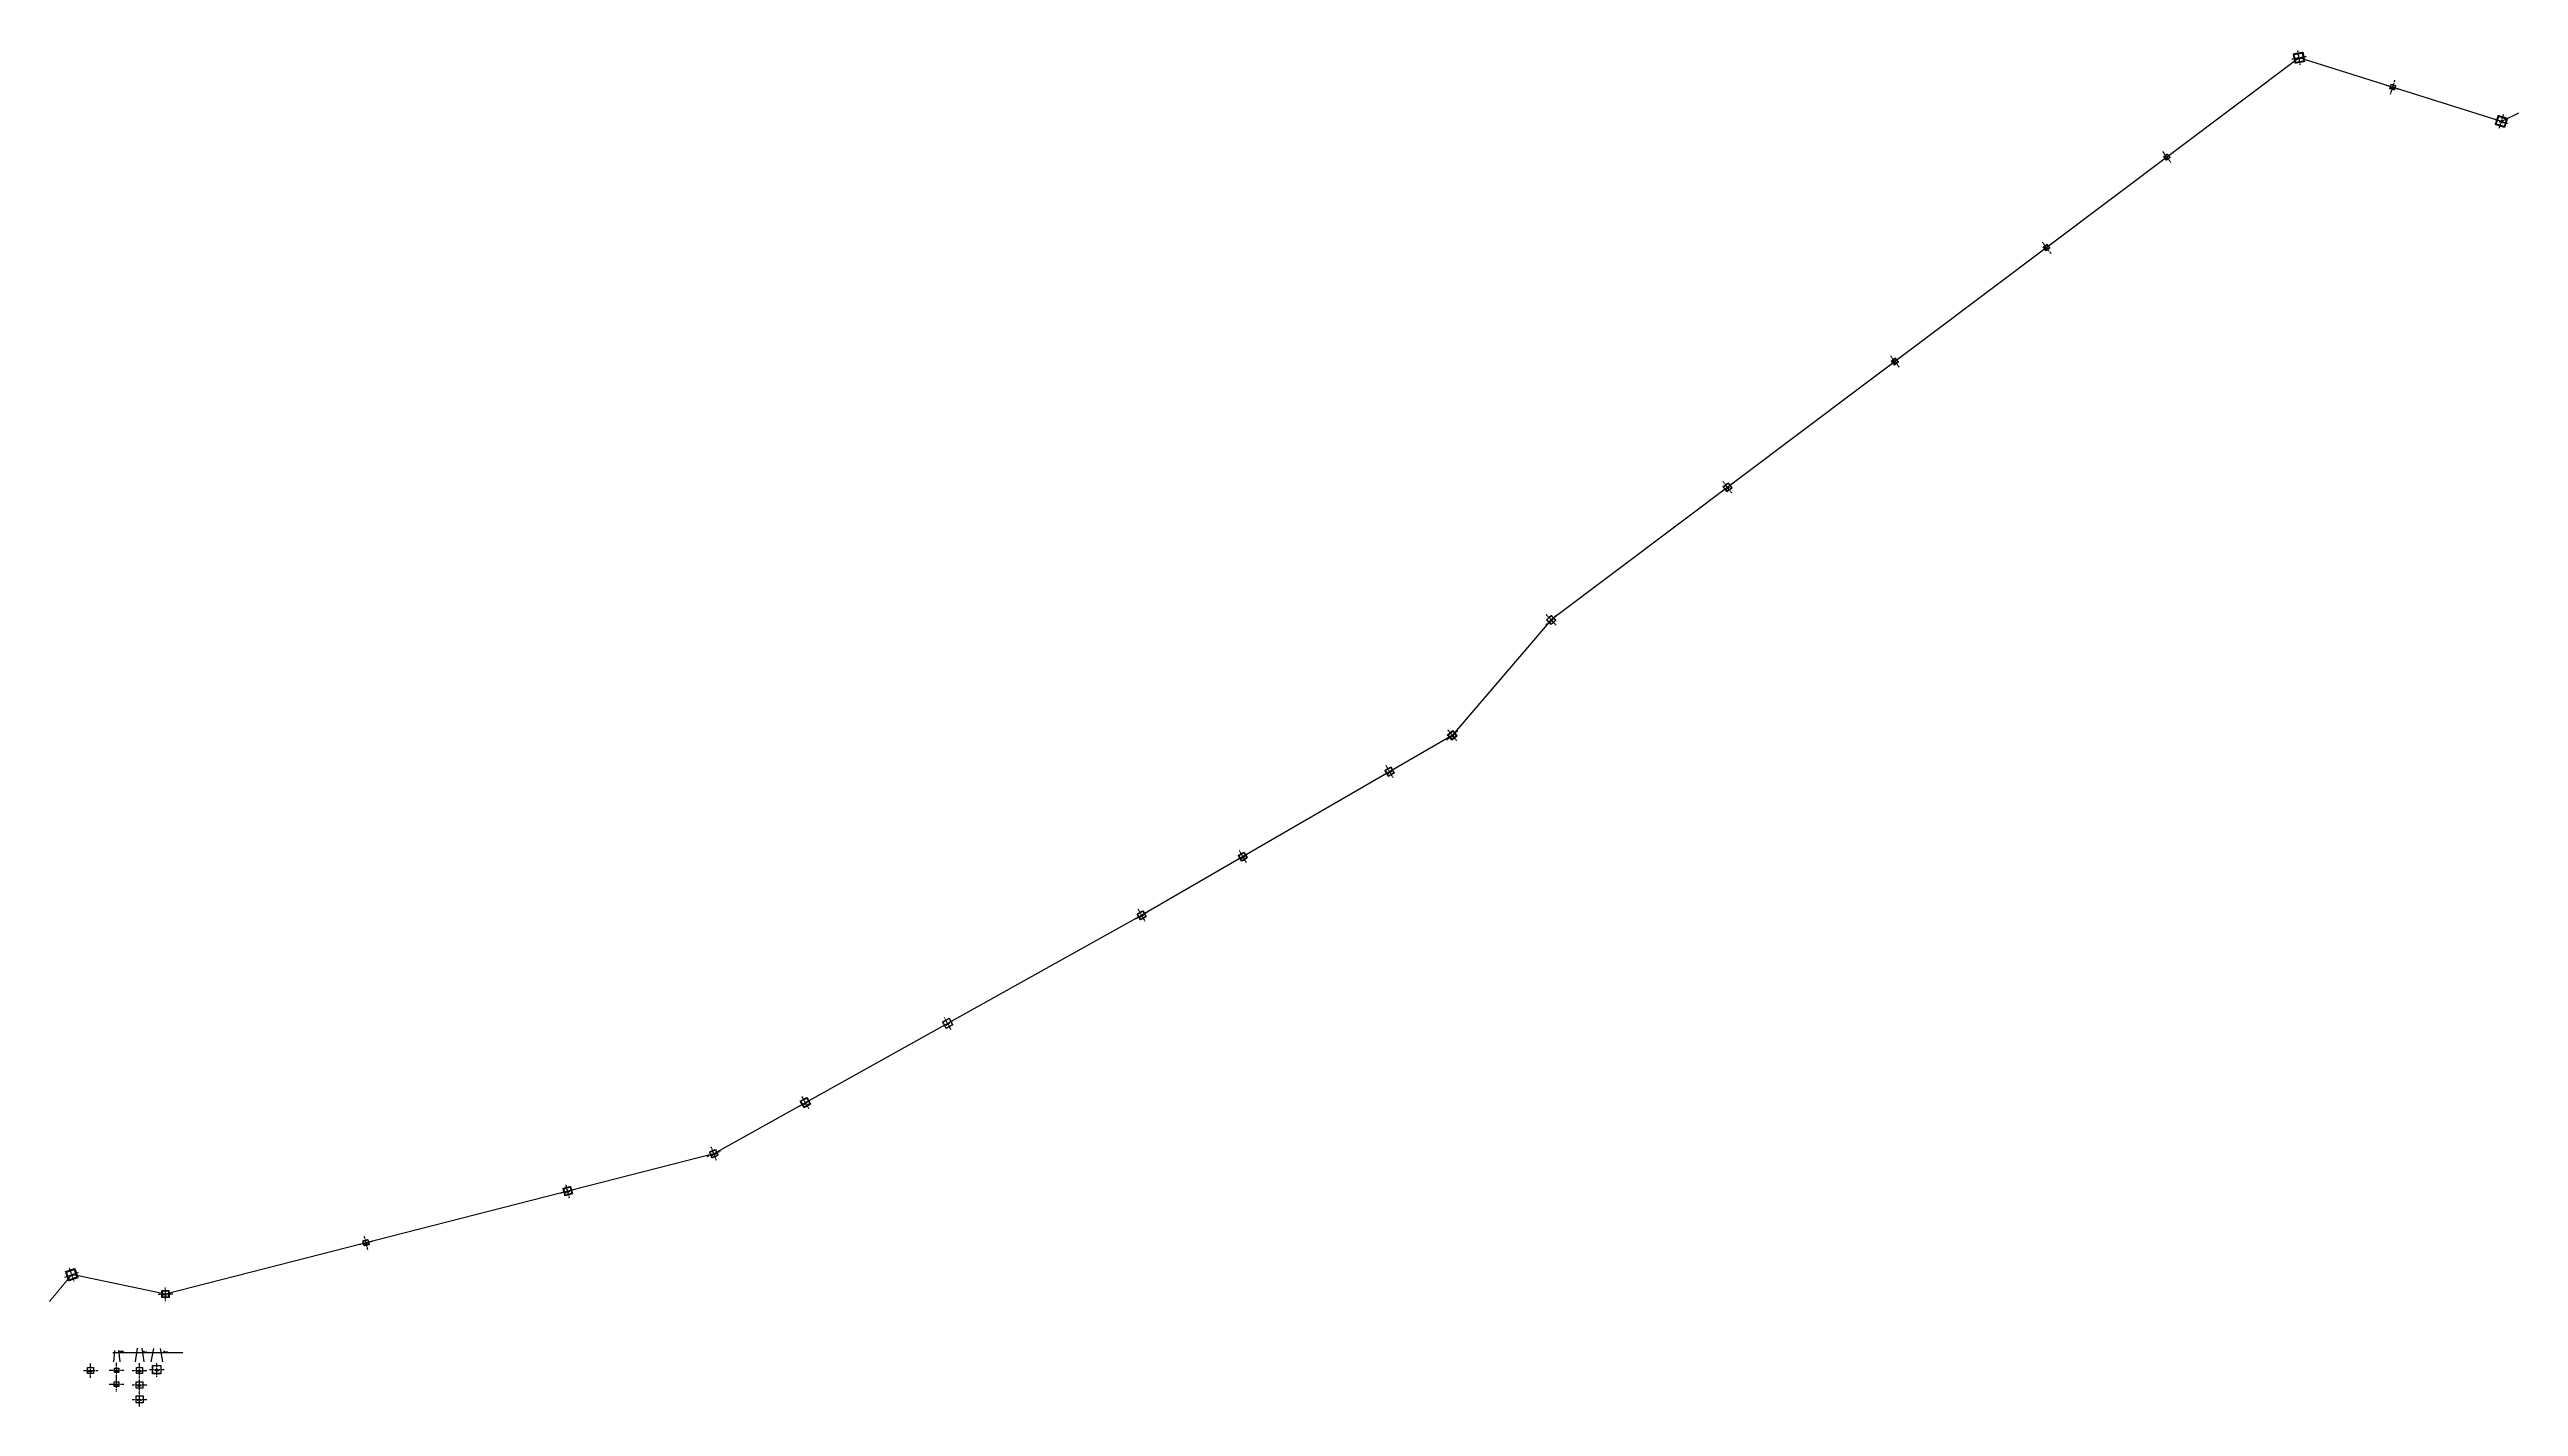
# Model space of a CAD drawing. Header units: metres. Extents: x 419582 to 423477, y 4805372 to 4807513.
import ezdxf

# ---------------------------------------------------------------- set-up
doc = ezdxf.new("R2010")
doc.units = ezdxf.units.M
doc.linetypes.add('HIDDEN', pattern=[0.375, 0.25, -0.125])
doc.linetypes.add('PHANTOM', pattern=[2.5, 1.25, -0.25, 0.25, -0.25, 0.25, -0.25])
doc.layers.add('00-COORD_GP2', color=7, linetype='Continuous', lineweight=18)
doc.layers.add('_pieds', color=253, linetype='HIDDEN')
doc.layers.add('LS', color=7, linetype='Continuous')
doc.styles.get("Standard").update_dxf_attribs({"font": 'simplex.shx'})
doc.dimstyles.new('TFO75', dxfattribs={"dimscale": 3, "dimtxt": 0.18, "dimasz": 0.18, "dimexe": 0.18, "dimexo": 0.0625, "dimgap": 0.09, "dimtad": 1, "dimdec": 1, "dimzin": 0, "dimdsep": 46, "dimtxsty": 'Standard', "dimcen": 0.09, "dimse1": 1, "dimse2": 1, "dimclrd": 3, "dimclre": 3, "dimclrt": 1, "dimadec": 4, "dimazin": 0, "dimtfac": 1, "dimtdec": 1, "dimtmove": 0, "dimatfit": 3, "dimfxl": 1, "dimtolj": 1, "dimtzin": 0, "dimarcsym": 0})

# ---------------------------------------------------------------- blocks, each defined once
blk = doc.blocks.new('AN75 +0 +0')
at = {"linetype": 'PHANTOM', "flags": 128}
for points in [[(-11.4, 0), (11.4, 0)], [(0, -11.4), (0, 11.4)]]:
    blk.add_lwpolyline(points, dxfattribs=at)
at = {"flags": 128}
blk.add_lwpolyline([(-6.4, -6.4), (-6.4, 6.4), (6.4, 6.4), (6.4, -6.4)], close=True, dxfattribs=at)
at = {"layer": 'LS', "insert": (-2.7, -0.4), "char_height": 0.516, "attachment_point": 1}
blk.add_mtext_dynamic_manual_height_columns('AN75\\PBase +0 Leg +0', width=9.136, gutter_width=2.58, heights=[0], dxfattribs=at)
blk = doc.blocks.new('AN30 +0 +0')
at = {"linetype": 'PHANTOM', "flags": 128}
for points in [[(-11.4, 0), (11.4, 0)], [(0, -11.4), (0, 11.4)]]:
    blk.add_lwpolyline(points, dxfattribs=at)
at = {"flags": 128}
blk.add_lwpolyline([(-4.7, -4.7), (-4.7, 4.7), (4.7, 4.7), (4.7, -4.7)], close=True, dxfattribs=at)
at = {"layer": 'LS', "insert": (-3.3, -0.4), "char_height": 0.516, "attachment_point": 1}
blk.add_mtext_dynamic_manual_height_columns('AN30\\PBase +0 Leg +0', width=9.136, gutter_width=2.58, heights=[0], dxfattribs=at)
blk = doc.blocks.new('Suspension a +3 +0')
at = {"linetype": 'PHANTOM', "flags": 128}
for points in [[(-11.4, 0), (11.4, 0)], [(0, -11.4), (0, 11.4)]]:
    blk.add_lwpolyline(points, dxfattribs=at)
at = {"flags": 128}
blk.add_lwpolyline([(-3.7, -3.7), (-3.7, 3.7), (3.7, 3.7), (3.7, -3.7)], close=True, dxfattribs=at)
at = {"layer": 'LS', "insert": (-3.2, -0.1), "char_height": 0.516, "attachment_point": 1}
blk.add_mtext_dynamic_manual_height_columns('Susp A\\PBase +3 Leg +0', width=9.136, gutter_width=2.58, heights=[0], dxfattribs=at)
blk = doc.blocks.new('AN30 +3 +0')
at = {"linetype": 'PHANTOM', "flags": 128}
for points in [[(-11.4, 0), (11.4, 0)], [(0, -11.4), (0, 11.4)]]:
    blk.add_lwpolyline(points, dxfattribs=at)
at = {"flags": 128}
blk.add_lwpolyline([(-5, -5.2), (-5, 5.2), (5.4, 5.2), (5.4, -5.2)], close=True, dxfattribs=at)
at = {"layer": 'LS', "insert": (-3.3, -0.4), "char_height": 0.516, "attachment_point": 1}
blk.add_mtext_dynamic_manual_height_columns('AN30\\PBase +3 Leg +0', width=9.136, gutter_width=2.58, heights=[0], dxfattribs=at)
blk = doc.blocks.new('AN30 +6 +0')
at = {"linetype": 'PHANTOM', "flags": 128}
for points in [[(-11.4, 0), (11.4, 0)], [(0, -11.4), (0, 11.4)]]:
    blk.add_lwpolyline(points, dxfattribs=at)
at = {"flags": 128}
blk.add_lwpolyline([(-5.4, -5.6), (-5.4, 5.6), (5.8, 5.6), (5.8, -5.6)], close=True, dxfattribs=at)
at = {"layer": 'LS', "insert": (-3.3, -0.4), "char_height": 0.516, "attachment_point": 1}
blk.add_mtext_dynamic_manual_height_columns('AN30\\PBase +6 Leg +0', width=9.136, gutter_width=2.58, heights=[0], dxfattribs=at)
blk = doc.blocks.new('Susp A +0 +0')
at = {"linetype": 'PHANTOM', "flags": 128}
for points in [[(-11.4, 0), (11.4, 0)], [(0, -11.4), (0, 11.4)]]:
    blk.add_lwpolyline(points, dxfattribs=at)
at = {"flags": 128}
blk.add_lwpolyline([(-3.4, -3.4), (-3.4, 3.4), (3.4, 3.4), (3.4, -3.4)], close=True, dxfattribs=at)
at = {"layer": 'LS', "insert": (-3.3, -0.4), "char_height": 0.516, "attachment_point": 1}
blk.add_mtext_dynamic_manual_height_columns('Susp A\\PBase +0 Leg +0', width=9.136, gutter_width=2.58, heights=[0], dxfattribs=at)
blk = doc.blocks.new('*D65')
at = {"layer": 'Defpoints', "color": 0, "transparency": 16777216}
for p in [(423130.6, 4807500.1, 1718), (423439, 4807403, 1718), (423441.6, 4807400.4), (423449.8, 4807399.6, 1718), (423460.7, 4807396.2, 1718)]:
    blk.add_point(p, dxfattribs=at)

msp = doc.modelspace()

# ---------------------------------------------------------------- linework, layer by layer
at = {"color": 6, "ltscale": 0.01}
for p, q in [((419684.92, 4805460.55), (419683, 4805442.49)), ((419691.07, 4805460.55), (419692.99, 4805442.49)), ((419720.49, 4805464.22), (419717.35, 4805442.49)), ((419728.04, 4805464.22), (419731.17, 4805442.49))]:
    msp.add_line(p, q, dxfattribs=at)
at = {"color": 31, "lineweight": 30, "true_color": 0xffbd7a, "elevation": 1718.01}
msp.add_lwpolyline([(423449.83, 4807399.59), (423130.59, 4807500.11), (421950.92, 4806613), (421795.04, 4806430.99), (421305.02, 4806147.04), (421305.02, 4806147.04), (420630.08, 4805770.97), (419765.16, 4805549.54), (419617.36, 4805580.09)], dxfattribs=at)
at = {"flags": 128}
for points, elevation in [([(423441.83, 4807395.42), (423445.66, 4807407.59), (423457.83, 4807403.76), (423454, 4807391.59)], 1718.01), ([(422488.35, 4807021.4), (422493.78, 4807025.49), (422497.87, 4807020.06), (422492.44, 4807015.97)], 1718.01), ([(420395.98, 4805705.69), (420393.41, 4805715.73), (420403.44, 4805718.29), (420406.01, 4805708.26)], 1609.61)]:
    msp.add_lwpolyline(points, close=True, dxfattribs=dict(at, elevation=elevation))
msp.add_lwpolyline([(423476.98, 4807412.83), (423449.83, 4807399.59)], dxfattribs=at)
for points in [[(419642.32, 4805424.05), (419642.32, 4805433.53), (419651.81, 4805433.53), (419651.81, 4805424.05)], [(419744.96, 4805423.71), (419744.96, 4805436.86), (419758.12, 4805436.86), (419758.12, 4805423.71)], [(419745.16, 4805423.9), (419745.16, 4805436.67), (419757.92, 4805436.67), (419757.92, 4805423.9)]]:
    msp.add_lwpolyline(points, close=True, dxfattribs=at)
at = {"linetype": 'PHANTOM', "flags": 128}
for points in [[(419647.06, 4805417.41), (419647.06, 4805440.17)], [(419635.68, 4805428.79), (419658.44, 4805428.79)]]:
    msp.add_lwpolyline(points, dxfattribs=at)
at = {"color": 6, "ltscale": 0.01}
for points in [[(419746.25, 4805463.79), (419742.08, 4805442.49)], [(419756.55, 4805463.79), (419760.72, 4805442.49)]]:
    msp.add_lwpolyline(points, dxfattribs=at)
at = {"layer": '00-COORD_GP2'}
msp.add_line((419617.35, 4805580.08), (419582.06, 4805537.95, 0), dxfattribs=at)
at = {"layer": '_pieds', "flags": 128}
for points, elevation in [([(423124.42, 4807491.38), (423121.86, 4807506.28), (423136.76, 4807508.84), (423139.32, 4807493.94)], 1722.19), ([(423125.06, 4807492.29), (423122.77, 4807505.64), (423136.12, 4807507.93), (423138.41, 4807494.58)], 1722.19), ([(423273.88, 4807451.22), (423276.05, 4807458.11), (423282.94, 4807455.94), (423280.77, 4807449.05)], 1759.16), ([(423274.01, 4807451.29), (423276.12, 4807457.98), (423282.81, 4807455.87), (423280.7, 4807449.18)], 1759.16), ([(423440.35, 4807394.65), (423444.89, 4807409.07), (423459.31, 4807404.53), (423454.77, 4807390.11)], 1718.01), ([(423440.6, 4807394.78), (423445.02, 4807408.82), (423459.06, 4807404.4), (423454.64, 4807390.36)], 1718.01), ([(423440.84, 4807394.91), (423445.15, 4807408.58), (423458.82, 4807404.27), (423454.51, 4807390.6)], 1718.01), ([(422917, 4807344.02), (422922.78, 4807348.36), (422927.12, 4807342.58), (422921.34, 4807338.24)], 1740.54), ([(422917.15, 4807343.99), (422922.75, 4807348.21), (422926.97, 4807342.61), (422921.37, 4807338.39)], 1740.54), ([(422727, 4807201.27), (422732.95, 4807205.74), (422737.42, 4807199.79), (422731.47, 4807195.32)], 1757.49), ([(422727.15, 4807201.25), (422732.93, 4807205.59), (422737.27, 4807199.81), (422731.49, 4807195.47)], 1757.49), ([(422727.3, 4807201.22), (422732.9, 4807205.44), (422737.12, 4807199.84), (422731.52, 4807195.62)], 1757.49), ([(422487.46, 4807021.53), (422493.91, 4807026.38), (422498.76, 4807019.93), (422492.31, 4807015.08)], 1718.01), ([(422487.6, 4807021.51), (422493.89, 4807026.24), (422498.62, 4807019.95), (422492.33, 4807015.22)], 1718.01), ([(422488.05, 4807021.45), (422493.83, 4807025.79), (422498.17, 4807020.01), (422492.39, 4807015.67)], 1718.01), ([(422228.17, 4806815.17), (422222.12, 4806823.22), (422230.17, 4806829.27), (422236.22, 4806821.22)], 1754.29), ([(422228.2, 4806815.37), (422222.32, 4806823.19), (422230.14, 4806829.07), (422236.02, 4806821.25)], 1754.29), ([(421950.69, 4806605.68), (421943.6, 4806613.23), (421951.15, 4806620.32), (421958.24, 4806612.77)], 1838.95), ([(421794.34, 4806423.29), (421787.35, 4806431.7), (421795.75, 4806438.69), (421802.74, 4806430.29)], 1838.95), ([(421794.36, 4806423.5), (421787.55, 4806431.68), (421795.73, 4806438.49), (421802.54, 4806430.3)], 1838.95), ([(421694.11, 4806366.17), (421688.63, 4806375.63), (421698.08, 4806381.11), (421703.56, 4806371.65)], 1783.97), ([(421694.16, 4806366.37), (421688.82, 4806375.58), (421698.03, 4806380.91), (421703.37, 4806371.71)], 1783.97), ([(421694.21, 4806366.57), (421689.02, 4806375.53), (421697.98, 4806380.72), (421703.17, 4806371.76)], 1783.97), ([(421462.7, 4806232.26), (421457.36, 4806241.47), (421466.57, 4806246.8), (421471.91, 4806237.6)], 1766.46), ([(421462.86, 4806232.85), (421457.95, 4806241.31), (421466.41, 4806246.21), (421471.32, 4806237.75)], 1766.46), ([(421303.02, 4806139.78), (421297.76, 4806149.04), (421307.02, 4806154.3), (421312.28, 4806145.04)], 1762.93), ([(421303.08, 4806139.98), (421297.96, 4806148.98), (421306.96, 4806154.1), (421312.08, 4806145.1)], 1762.93), ([(421303.13, 4806140.18), (421298.16, 4806148.93), (421306.91, 4806153.9), (421311.88, 4806145.15)], 1762.93), ([(420996.8, 4805968.56), (420991.06, 4805978.87), (421001.37, 4805984.61), (421007.11, 4805974.3)], 1666.29), ([(420996.86, 4805968.76), (420991.26, 4805978.81), (421001.31, 4805984.41), (421006.91, 4805974.36)], 1666.29), ([(420772.32, 4805843.31), (420766.44, 4805853.86), (420777, 4805859.75), (420782.88, 4805849.19)], 1718.01), ([(420772.49, 4805843.9), (420767.03, 4805853.7), (420776.83, 4805859.16), (420782.29, 4805849.36)], 1718.01), ([(420772.55, 4805844.09), (420767.22, 4805853.64), (420776.77, 4805858.96), (420782.09, 4805849.41)], 1718.01), ([(420627.19, 4805764.24), (420623.35, 4805773.86), (420632.97, 4805777.7), (420636.81, 4805768.08)], 1706.13), ([(420627.35, 4805764.62), (420623.73, 4805773.7), (420632.81, 4805777.32), (420636.43, 4805768.24)], 1706.13), ([(420395.36, 4805704.64), (420392.36, 4805716.35), (420404.07, 4805719.35), (420407.07, 4805707.64)], 1609.61), ([(420395.46, 4805704.82), (420392.54, 4805716.25), (420403.96, 4805719.17), (420406.89, 4805707.74)], 1609.61), ([(420395.77, 4805705.34), (420393.06, 4805715.93), (420403.65, 4805718.65), (420406.36, 4805708.05)], 1609.61), ([(420078.48, 4805625.48), (420076.43, 4805633.51), (420084.46, 4805635.56), (420086.51, 4805627.53)], 1557.64), ([(420078.71, 4805625.87), (420076.82, 4805633.28), (420084.23, 4805635.17), (420086.12, 4805627.76)], 1557.64), ([(419612.58, 4805570.22), (419607.49, 4805584.87), (419622.14, 4805589.96), (419627.23, 4805575.31)], 1467.78), ([(419613.31, 4805571.71), (419608.98, 4805584.14), (419621.41, 4805588.47), (419625.74, 4805576.04)], 1467.78), ([(419759.68, 4805543.8), (419759.42, 4805555.02), (419770.64, 4805555.28), (419770.9, 4805544.06)], 1511.57), ([(419760.11, 4805544.24), (419759.86, 4805554.59), (419770.21, 4805554.84), (419770.46, 4805544.49)], 1511.57)]:
    msp.add_lwpolyline(points, close=True, dxfattribs=dict(at, elevation=elevation))
at = {"layer": 'LS'}
msp.add_lwpolyline([(419682.27, 4805457.49), (419792.55, 4805457.49)], dxfattribs=at)

# ---------------------------------------------------------------- block references
for name, p, rotation in [('AN75 +0 +0', (423130.59, 4807500.11, 1722.19), 9.73257585), ('Susp A +0 +0', (423278.41, 4807453.58, 1759.16), 342.52192671), ('AN75 +0 +0', (423449.83, 4807399.59, 1718.01), 342.52192671), ('Susp A +0 +0', (422922.06, 4807343.3, 1740.54), 306.94322494), ('Susp A +0 +0', (422732.21, 4807200.53, 1757.49), 306.94322494), ('Susp A +0 +0', (422493.11, 4807020.73, 1718.01), 306.94322494), ('AN30 +0 +0', (422229.17, 4806822.22, 1754.29), 36.94322494), ('AN30 +0 +0', (421950.92, 4806613, 1838.95), 43.1830892), ('AN30 +0 +0', (421795.04, 4806430.99, 1838.95), 39.7566429), ('AN30 +0 +0', (421696.09, 4806373.64, 1783.97), 30.09033251), ('AN30 +0 +0', (421464.64, 4806239.53, 1766.46), 30.09033251), ('AN30 +0 +0', (421305.02, 4806147.04, 1762.93), 29.60830910000001), ('AN30 +6 +0', (420998.88, 4805976.47, 1666.29), 29.12628566), ('AN30 +3 +0', (420774.5, 4805851.44, 1718.01), 29.12628566), ('AN30 +0 +0', (420630.08, 4805770.97, 1706.13), 21.7430891), ('AN30 +3 +0', (420399.54, 4805711.95, 1609.61), 14.35989259), ('Suspension a +3 +0', (420081.47, 4805630.52, 1557.64), 14.35989259), ('AN75 +0 +0', (419617.36, 4805580.09, 1467.78), 19.1881891), ('AN30 +0 +0', (419765.16, 4805549.54, 1511.57), 1.34112008)]:
    msp.add_blockref(name, p, dxfattribs=dict(rotation=rotation))
for name, p in [('Susp A +0 +0', (419688, 4805429.38)), ('AN30 +0 +0', (419724.16, 4805428.79)), ('AN75 +0 +0', (419751.54, 4805430.28)), ('Suspension a +3 +0', (419688, 4805407.2)), ('AN30 +3 +0', (419724.16, 4805406.03)), ('AN30 +6 +0', (419724.16, 4805383.26))]:
    msp.add_blockref(name, p)

# ---------------------------------------------------------------- texts
at = {"layer": 'LS', "char_height": 0.5158, "attachment_point": 1}
for s, insert in [('Suspension A\\PBase +0 Leg +0', (419693.31, 4805459.66)), ('AN30\\PBase +0 Leg +0', (419729.74, 4805459.4)), ('AN75\\PBase +0 Leg +0', (419762.31, 4805459.4)), ('AN30\\PBase +0 Leg +0', (419643.79, 4805428.41))]:
    msp.add_mtext_dynamic_manual_height_columns(s, width=9.1359, gutter_width=2.58, heights=[0], dxfattribs=dict(at, insert=insert))

# ---------------------------------------------------------------- dimensions: what is measured, and where the dimension line sits
at = {"layer": '_pieds'}
dim = msp.add_angular_dim_2l(base=(423441.60188, 4807400.43061), line1=((423449.834, 4807399.592, 1718.013), (423130.593, 4807500.114, 1718.013)), line2=((423438.97319, 4807403.00857, 1718.01), (423460.68681, 4807396.17143, 1718.01)), dimstyle='TFO75', dxfattribs=at)
dim.commit()
dim.dimension.update_dxf_attribs({"geometry": '*D65', "text_midpoint": (423441.60188, 4807400.43061)})

doc.saveas('drawing.dxf')
